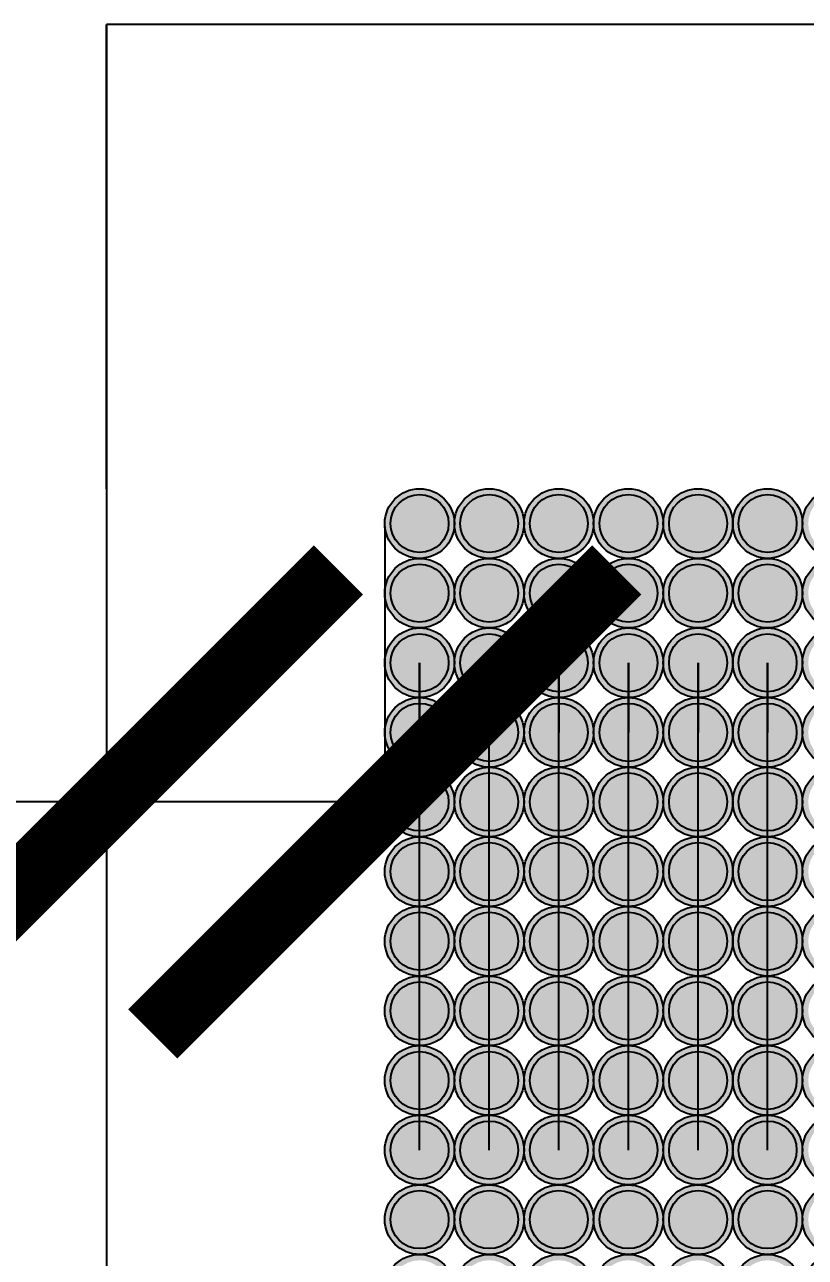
# Model space of a CAD drawing. Header units: inches. Extents: x -713 to 287, y -537 to 251.
# Drawn here: x -377.65 to -360.82, y -317.9 to -291.33 of the extents above; entities that cross this region are included whole.
import ezdxf

# ---------------------------------------------------------------- set-up
doc = ezdxf.new("R2010")
doc.units = ezdxf.units.IN
doc.header["$MEASUREMENT"] = 0
doc.styles.get("Standard").update_dxf_attribs({"font": 'arial.ttf'})
doc.dimstyles.get("Standard").update_dxf_attribs({"dimtxt": 25, "dimasz": 10, "dimexe": 0.18, "dimexo": 0.0625, "dimgap": 0.09, "dimtad": 0, "dimdec": 0, "dimzin": 0, "dimdsep": 46, "dimtxsty": 'Standard', "dimblk": 'ARCHTICK', "dimcen": 10, "dimadec": 0, "dimazin": 0, "dimtfac": 1, "dimtdec": 0, "dimtofl": 0, "dimtmove": 0, "dimatfit": 3, "dimldrblk": 'ARCHTICK', "dimfxl": 1, "dimtolj": 1, "dimtzin": 0, "dimarcsym": 0})

# ---------------------------------------------------------------- blocks, each defined once
blk = doc.blocks.new('_ArchTick')
at = {"color": 0, "linetype": 'ByBlock', "const_width": 0.15}
blk.add_lwpolyline([(-0.5, -0.5), (0.5, 0.5)], dxfattribs=at)
blk = doc.blocks.new('*D24')
at = {"color": 0, "linetype": 'Continuous', "lineweight": -2}
for p, q in [((-375.885, -291.395), (-375.885, -308.263)), ((-369.885, -302.145), (-369.885, -308.263)), ((-375.885, -308.083), (-385.885, -308.083)), ((-369.885, -308.083), (-375.885, -308.083))]:
    blk.add_line(p, q, dxfattribs=at)
at = {"layer": 'Defpoints', "color": 0, "linetype": 'Continuous'}
for p in [(-375.885, -291.333), (-369.885, -302.083), (-375.885, -308.083)]:
    blk.add_point(p, dxfattribs=at)
at = {"color": 0, "linetype": 'Continuous', "lineweight": -2, "xscale": 10, "yscale": 10, "zscale": 10, "rotation": 180}
blk.add_blockref('_ArchTick', (-375.885, -308.083), dxfattribs=at)
at = {"color": 0, "linetype": 'Continuous', "lineweight": -2, "xscale": 10, "yscale": 10, "zscale": 10}
blk.add_blockref('_ArchTick', (-369.885, -308.083), dxfattribs=at)
at = {"color": 0, "linetype": 'Continuous', "insert": (-394.229, -308.083), "char_height": 25, "attachment_point": 5}
blk.add_mtext('\\A1;6', dxfattribs=at)
blk = doc.blocks.new('*D31')
at = {"color": 0, "linetype": 'Continuous', "lineweight": -2}
for p, q in [((-375.885, -291.395), (-375.885, -328.148)), ((-535.885, -311.945), (-535.885, -328.148)), ((-535.885, -327.968), (-482.373, -327.968)), ((-375.885, -327.968), (-429.397, -327.968))]:
    blk.add_line(p, q, dxfattribs=at)
at = {"layer": 'Defpoints', "color": 0, "linetype": 'Continuous'}
for p in [(-375.885, -291.333), (-535.885, -311.883), (-535.885, -327.968)]:
    blk.add_point(p, dxfattribs=at)
at = {"color": 0, "linetype": 'Continuous', "lineweight": -2, "xscale": 10, "yscale": 10, "zscale": 10, "rotation": 180}
blk.add_blockref('_ArchTick', (-535.885, -327.968), dxfattribs=at)
at = {"color": 0, "linetype": 'Continuous', "lineweight": -2, "xscale": 10, "yscale": 10, "zscale": 10}
blk.add_blockref('_ArchTick', (-375.885, -327.968), dxfattribs=at)
at = {"color": 0, "linetype": 'Continuous', "insert": (-455.885, -327.968), "char_height": 25, "attachment_point": 5}
blk.add_mtext('\\A1;160', dxfattribs=at)

msp = doc.modelspace()

# ---------------------------------------------------------------- hatches: boundary and pattern name
at = {"linetype": 'Continuous'}
h = msp.add_hatch(color=256, dxfattribs=at)
h.set_gradient(color1=(6, 123, 249), one_color=1, tint=1)
h.paths.add_polyline_path([(-369.885, -302.083, 1), (-368.385, -302.083, 1)])
h.paths.add_polyline_path([(-368.51, -302.083, -1), (-369.76, -302.083, -1)], flags=16)
h = msp.add_hatch(color=256, dxfattribs=at)
h.set_gradient(color1=(247, 100, 8), one_color=1, tint=1)
h.paths.add_polyline_path([(-368.51, -302.083, 1), (-369.76, -302.083, 1)])
h = msp.add_hatch(color=256, dxfattribs=at)
h.set_gradient(color1=(6, 123, 249), one_color=1, tint=1)
h.paths.add_polyline_path([(-368.385, -302.083, 1), (-366.885, -302.083, 1)])
h.paths.add_polyline_path([(-367.01, -302.083, -1), (-368.26, -302.083, -1)], flags=16)
h = msp.add_hatch(color=256, dxfattribs=at)
h.set_gradient(color1=(247, 100, 8), one_color=1, tint=1)
h.paths.add_polyline_path([(-367.01, -302.083, 1), (-368.26, -302.083, 1)])
h = msp.add_hatch(color=256, dxfattribs=at)
h.set_gradient(color1=(6, 123, 249), one_color=1, tint=1)
h.paths.add_polyline_path([(-366.885, -302.083, 1), (-365.385, -302.083, 1)])
h.paths.add_polyline_path([(-365.51, -302.083, -1), (-366.76, -302.083, -1)], flags=16)
h = msp.add_hatch(color=256, dxfattribs=at)
h.set_gradient(color1=(247, 100, 8), one_color=1, tint=1)
h.paths.add_polyline_path([(-365.51, -302.083, 1), (-366.76, -302.083, 1)])
h = msp.add_hatch(color=256, dxfattribs=at)
h.set_gradient(color1=(6, 123, 249), one_color=1, tint=1)
h.paths.add_polyline_path([(-365.385, -302.083, 1), (-363.885, -302.083, 1)])
h.paths.add_polyline_path([(-364.01, -302.083, -1), (-365.26, -302.083, -1)], flags=16)
h = msp.add_hatch(color=256, dxfattribs=at)
h.set_gradient(color1=(247, 100, 8), one_color=1, tint=1)
h.paths.add_polyline_path([(-364.01, -302.083, 1), (-365.26, -302.083, 1)])
h = msp.add_hatch(color=256, dxfattribs=at)
h.set_gradient(color1=(6, 123, 249), one_color=1, tint=1)
h.paths.add_polyline_path([(-363.885, -302.083, 1), (-362.385, -302.083, 1)])
h.paths.add_polyline_path([(-362.51, -302.083, -1), (-363.76, -302.083, -1)], flags=16)
h = msp.add_hatch(color=256, dxfattribs=at)
h.set_gradient(color1=(247, 100, 8), one_color=1, tint=1)
h.paths.add_polyline_path([(-362.51, -302.083, 1), (-363.76, -302.083, 1)])
h = msp.add_hatch(color=256, dxfattribs=at)
h.set_gradient(color1=(6, 123, 249), one_color=1, tint=1)
h.paths.add_polyline_path([(-362.385, -302.083, 1), (-360.885, -302.083, 1)])
h.paths.add_polyline_path([(-361.01, -302.083, -1), (-362.26, -302.083, -1)], flags=16)
h = msp.add_hatch(color=256, dxfattribs=at)
h.set_gradient(color1=(247, 100, 8), one_color=1, tint=1)
h.paths.add_polyline_path([(-361.01, -302.083, 1), (-362.26, -302.083, 1)])
h = msp.add_hatch(color=256, dxfattribs=at)
h.set_gradient(color1=(6, 123, 249), one_color=1, tint=1)
h.paths.add_polyline_path([(-360.885, -302.083, 1), (-359.385, -302.083, 1)])
h.paths.add_polyline_path([(-359.51, -302.083, -1), (-360.76, -302.083, -1)], flags=16)
h = msp.add_hatch(color=256, dxfattribs=at)
h.set_gradient(color1=(6, 123, 249), one_color=1, tint=1)
h.paths.add_polyline_path([(-369.885, -303.583, 1), (-368.385, -303.583, 1)])
h.paths.add_polyline_path([(-368.51, -303.583, -1), (-369.76, -303.583, -1)], flags=16)
h = msp.add_hatch(color=256, dxfattribs=at)
h.set_gradient(color1=(247, 100, 8), one_color=1, tint=1)
h.paths.add_polyline_path([(-368.51, -303.583, 1), (-369.76, -303.583, 1)])
h = msp.add_hatch(color=256, dxfattribs=at)
h.set_gradient(color1=(6, 123, 249), one_color=1, tint=1)
h.paths.add_polyline_path([(-368.385, -303.583, 1), (-366.885, -303.583, 1)])
h.paths.add_polyline_path([(-367.01, -303.583, -1), (-368.26, -303.583, -1)], flags=16)
h = msp.add_hatch(color=256, dxfattribs=at)
h.set_gradient(color1=(247, 100, 8), one_color=1, tint=1)
h.paths.add_polyline_path([(-367.01, -303.583, 1), (-368.26, -303.583, 1)])
h = msp.add_hatch(color=256, dxfattribs=at)
h.set_gradient(color1=(6, 123, 249), one_color=1, tint=1)
h.paths.add_polyline_path([(-366.885, -303.583, 1), (-365.385, -303.583, 1)])
h.paths.add_polyline_path([(-365.51, -303.583, -1), (-366.76, -303.583, -1)], flags=16)
h = msp.add_hatch(color=256, dxfattribs=at)
h.set_gradient(color1=(247, 100, 8), one_color=1, tint=1)
h.paths.add_polyline_path([(-365.51, -303.583, 1), (-366.76, -303.583, 1)])
h = msp.add_hatch(color=256, dxfattribs=at)
h.set_gradient(color1=(6, 123, 249), one_color=1, tint=1)
h.paths.add_polyline_path([(-365.385, -303.583, 1), (-363.885, -303.583, 1)])
h.paths.add_polyline_path([(-364.01, -303.583, -1), (-365.26, -303.583, -1)], flags=16)
h = msp.add_hatch(color=256, dxfattribs=at)
h.set_gradient(color1=(247, 100, 8), one_color=1, tint=1)
h.paths.add_polyline_path([(-364.01, -303.583, 1), (-365.26, -303.583, 1)])
h = msp.add_hatch(color=256, dxfattribs=at)
h.set_gradient(color1=(6, 123, 249), one_color=1, tint=1)
h.paths.add_polyline_path([(-363.885, -303.583, 1), (-362.385, -303.583, 1)])
h.paths.add_polyline_path([(-362.51, -303.583, -1), (-363.76, -303.583, -1)], flags=16)
h = msp.add_hatch(color=256, dxfattribs=at)
h.set_gradient(color1=(247, 100, 8), one_color=1, tint=1)
h.paths.add_polyline_path([(-362.51, -303.583, 1), (-363.76, -303.583, 1)])
h = msp.add_hatch(color=256, dxfattribs=at)
h.set_gradient(color1=(6, 123, 249), one_color=1, tint=1)
h.paths.add_polyline_path([(-362.385, -303.583, 1), (-360.885, -303.583, 1)])
h.paths.add_polyline_path([(-361.01, -303.583, -1), (-362.26, -303.583, -1)], flags=16)
h = msp.add_hatch(color=256, dxfattribs=at)
h.set_gradient(color1=(247, 100, 8), one_color=1, tint=1)
h.paths.add_polyline_path([(-361.01, -303.583, 1), (-362.26, -303.583, 1)])
h = msp.add_hatch(color=256, dxfattribs=at)
h.set_gradient(color1=(6, 123, 249), one_color=1, tint=1)
h.paths.add_polyline_path([(-360.885, -303.583, 1), (-359.385, -303.583, 1)])
h.paths.add_polyline_path([(-359.51, -303.583, -1), (-360.76, -303.583, -1)], flags=16)
h = msp.add_hatch(color=256, dxfattribs=at)
h.set_gradient(color1=(6, 123, 249), one_color=1, tint=1)
h.paths.add_polyline_path([(-369.885, -305.083, 1), (-368.385, -305.083, 1)])
h.paths.add_polyline_path([(-368.51, -305.083, -1), (-369.76, -305.083, -1)], flags=16)
h = msp.add_hatch(color=256, dxfattribs=at)
h.set_gradient(color1=(6, 123, 249), one_color=1, tint=1)
h.paths.add_polyline_path([(-368.385, -305.083, 1), (-366.885, -305.083, 1)])
h.paths.add_polyline_path([(-367.01, -305.083, -1), (-368.26, -305.083, -1)], flags=16)
h = msp.add_hatch(color=256, dxfattribs=at)
h.set_gradient(color1=(6, 123, 249), one_color=1, tint=1)
h.paths.add_polyline_path([(-366.885, -305.083, 1), (-365.385, -305.083, 1)])
h.paths.add_polyline_path([(-365.51, -305.083, -1), (-366.76, -305.083, -1)], flags=16)
h = msp.add_hatch(color=256, dxfattribs=at)
h.set_gradient(color1=(6, 123, 249), one_color=1, tint=1)
h.paths.add_polyline_path([(-365.385, -305.083, 1), (-363.885, -305.083, 1)])
h.paths.add_polyline_path([(-364.01, -305.083, -1), (-365.26, -305.083, -1)], flags=16)
h = msp.add_hatch(color=256, dxfattribs=at)
h.set_gradient(color1=(6, 123, 249), one_color=1, tint=1)
h.paths.add_polyline_path([(-363.885, -305.083, 1), (-362.385, -305.083, 1)])
h.paths.add_polyline_path([(-362.51, -305.083, -1), (-363.76, -305.083, -1)], flags=16)
h = msp.add_hatch(color=256, dxfattribs=at)
h.set_gradient(color1=(6, 123, 249), one_color=1, tint=1)
h.paths.add_polyline_path([(-362.385, -305.083, 1), (-360.885, -305.083, 1)])
h.paths.add_polyline_path([(-361.01, -305.083, -1), (-362.26, -305.083, -1)], flags=16)
h = msp.add_hatch(color=256, dxfattribs=at)
h.set_gradient(color1=(6, 123, 249), one_color=1, tint=1)
h.paths.add_polyline_path([(-360.885, -305.083, 1), (-359.385, -305.083, 1)])
h.paths.add_polyline_path([(-359.51, -305.083, -1), (-360.76, -305.083, -1)], flags=16)
h = msp.add_hatch(color=256, dxfattribs=at)
h.set_gradient(color1=(247, 100, 8), one_color=1, tint=1)
h.paths.add_polyline_path([(-368.51, -305.083, 1), (-369.76, -305.083, 1)])
h = msp.add_hatch(color=256, dxfattribs=at)
h.set_gradient(color1=(247, 100, 8), one_color=1, tint=1)
h.paths.add_polyline_path([(-367.01, -305.083, 1), (-368.26, -305.083, 1)])
h = msp.add_hatch(color=256, dxfattribs=at)
h.set_gradient(color1=(247, 100, 8), one_color=1, tint=1)
h.paths.add_polyline_path([(-365.51, -305.083, 1), (-366.76, -305.083, 1)])
h = msp.add_hatch(color=256, dxfattribs=at)
h.set_gradient(color1=(247, 100, 8), one_color=1, tint=1)
h.paths.add_polyline_path([(-364.01, -305.083, 1), (-365.26, -305.083, 1)])
h = msp.add_hatch(color=256, dxfattribs=at)
h.set_gradient(color1=(247, 100, 8), one_color=1, tint=1)
h.paths.add_polyline_path([(-362.51, -305.083, 1), (-363.76, -305.083, 1)])
h = msp.add_hatch(color=256, dxfattribs=at)
h.set_gradient(color1=(247, 100, 8), one_color=1, tint=1)
h.paths.add_polyline_path([(-361.01, -305.083, 1), (-362.26, -305.083, 1)])
h = msp.add_hatch(color=256, dxfattribs=at)
h.set_gradient(color1=(6, 123, 249), one_color=1, tint=1)
h.paths.add_polyline_path([(-369.885, -306.583, 1), (-368.385, -306.583, 1)])
h.paths.add_polyline_path([(-368.51, -306.583, -1), (-369.76, -306.583, -1)], flags=16)
h = msp.add_hatch(color=256, dxfattribs=at)
h.set_gradient(color1=(247, 100, 8), one_color=1, tint=1)
h.paths.add_polyline_path([(-368.51, -306.583, 1), (-369.76, -306.583, 1)])
h = msp.add_hatch(color=256, dxfattribs=at)
h.set_gradient(color1=(6, 123, 249), one_color=1, tint=1)
h.paths.add_polyline_path([(-368.385, -306.583, 1), (-366.885, -306.583, 1)])
h.paths.add_polyline_path([(-367.01, -306.583, -1), (-368.26, -306.583, -1)], flags=16)
h = msp.add_hatch(color=256, dxfattribs=at)
h.set_gradient(color1=(247, 100, 8), one_color=1, tint=1)
h.paths.add_polyline_path([(-367.01, -306.583, 1), (-368.26, -306.583, 1)])
h = msp.add_hatch(color=256, dxfattribs=at)
h.set_gradient(color1=(6, 123, 249), one_color=1, tint=1)
h.paths.add_polyline_path([(-366.885, -306.583, 1), (-365.385, -306.583, 1)])
h.paths.add_polyline_path([(-365.51, -306.583, -1), (-366.76, -306.583, -1)], flags=16)
h = msp.add_hatch(color=256, dxfattribs=at)
h.set_gradient(color1=(247, 100, 8), one_color=1, tint=1)
h.paths.add_polyline_path([(-365.51, -306.583, 1), (-366.76, -306.583, 1)])
h = msp.add_hatch(color=256, dxfattribs=at)
h.set_gradient(color1=(6, 123, 249), one_color=1, tint=1)
h.paths.add_polyline_path([(-365.385, -306.583, 1), (-363.885, -306.583, 1)])
h.paths.add_polyline_path([(-364.01, -306.583, -1), (-365.26, -306.583, -1)], flags=16)
h = msp.add_hatch(color=256, dxfattribs=at)
h.set_gradient(color1=(247, 100, 8), one_color=1, tint=1)
h.paths.add_polyline_path([(-364.01, -306.583, 1), (-365.26, -306.583, 1)])
h = msp.add_hatch(color=256, dxfattribs=at)
h.set_gradient(color1=(6, 123, 249), one_color=1, tint=1)
h.paths.add_polyline_path([(-363.885, -306.583, 1), (-362.385, -306.583, 1)])
h.paths.add_polyline_path([(-362.51, -306.583, -1), (-363.76, -306.583, -1)], flags=16)
h = msp.add_hatch(color=256, dxfattribs=at)
h.set_gradient(color1=(247, 100, 8), one_color=1, tint=1)
h.paths.add_polyline_path([(-362.51, -306.583, 1), (-363.76, -306.583, 1)])
h = msp.add_hatch(color=256, dxfattribs=at)
h.set_gradient(color1=(6, 123, 249), one_color=1, tint=1)
h.paths.add_polyline_path([(-362.385, -306.583, 1), (-360.885, -306.583, 1)])
h.paths.add_polyline_path([(-361.01, -306.583, -1), (-362.26, -306.583, -1)], flags=16)
h = msp.add_hatch(color=256, dxfattribs=at)
h.set_gradient(color1=(247, 100, 8), one_color=1, tint=1)
h.paths.add_polyline_path([(-361.01, -306.583, 1), (-362.26, -306.583, 1)])
h = msp.add_hatch(color=256, dxfattribs=at)
h.set_gradient(color1=(6, 123, 249), one_color=1, tint=1)
h.paths.add_polyline_path([(-360.885, -306.583, 1), (-359.385, -306.583, 1)])
h.paths.add_polyline_path([(-359.51, -306.583, -1), (-360.76, -306.583, -1)], flags=16)
h = msp.add_hatch(color=256, dxfattribs=at)
h.set_gradient(color1=(6, 123, 249), one_color=1, tint=1)
h.paths.add_polyline_path([(-369.885, -308.083, 1), (-368.385, -308.083, 1)])
h.paths.add_polyline_path([(-368.51, -308.083, -1), (-369.76, -308.083, -1)], flags=16)
h = msp.add_hatch(color=256, dxfattribs=at)
h.set_gradient(color1=(247, 100, 8), one_color=1, tint=1)
h.paths.add_polyline_path([(-368.51, -308.083, 1), (-369.76, -308.083, 1)])
h = msp.add_hatch(color=256, dxfattribs=at)
h.set_gradient(color1=(6, 123, 249), one_color=1, tint=1)
h.paths.add_polyline_path([(-368.385, -308.083, 1), (-366.885, -308.083, 1)])
h.paths.add_polyline_path([(-367.01, -308.083, -1), (-368.26, -308.083, -1)], flags=16)
h = msp.add_hatch(color=256, dxfattribs=at)
h.set_gradient(color1=(247, 100, 8), one_color=1, tint=1)
h.paths.add_polyline_path([(-367.01, -308.083, 1), (-368.26, -308.083, 1)])
h = msp.add_hatch(color=256, dxfattribs=at)
h.set_gradient(color1=(6, 123, 249), one_color=1, tint=1)
h.paths.add_polyline_path([(-366.885, -308.083, 1), (-365.385, -308.083, 1)])
h.paths.add_polyline_path([(-365.51, -308.083, -1), (-366.76, -308.083, -1)], flags=16)
h = msp.add_hatch(color=256, dxfattribs=at)
h.set_gradient(color1=(247, 100, 8), one_color=1, tint=1)
h.paths.add_polyline_path([(-365.51, -308.083, 1), (-366.76, -308.083, 1)])
h = msp.add_hatch(color=256, dxfattribs=at)
h.set_gradient(color1=(6, 123, 249), one_color=1, tint=1)
h.paths.add_polyline_path([(-365.385, -308.083, 1), (-363.885, -308.083, 1)])
h.paths.add_polyline_path([(-364.01, -308.083, -1), (-365.26, -308.083, -1)], flags=16)
h = msp.add_hatch(color=256, dxfattribs=at)
h.set_gradient(color1=(247, 100, 8), one_color=1, tint=1)
h.paths.add_polyline_path([(-364.01, -308.083, 1), (-365.26, -308.083, 1)])
h = msp.add_hatch(color=256, dxfattribs=at)
h.set_gradient(color1=(6, 123, 249), one_color=1, tint=1)
h.paths.add_polyline_path([(-363.885, -308.083, 1), (-362.385, -308.083, 1)])
h.paths.add_polyline_path([(-362.51, -308.083, -1), (-363.76, -308.083, -1)], flags=16)
h = msp.add_hatch(color=256, dxfattribs=at)
h.set_gradient(color1=(247, 100, 8), one_color=1, tint=1)
h.paths.add_polyline_path([(-362.51, -308.083, 1), (-363.76, -308.083, 1)])
h = msp.add_hatch(color=256, dxfattribs=at)
h.set_gradient(color1=(6, 123, 249), one_color=1, tint=1)
h.paths.add_polyline_path([(-362.385, -308.083, 1), (-360.885, -308.083, 1)])
h.paths.add_polyline_path([(-361.01, -308.083, -1), (-362.26, -308.083, -1)], flags=16)
h = msp.add_hatch(color=256, dxfattribs=at)
h.set_gradient(color1=(247, 100, 8), one_color=1, tint=1)
h.paths.add_polyline_path([(-361.01, -308.083, 1), (-362.26, -308.083, 1)])
h = msp.add_hatch(color=256, dxfattribs=at)
h.set_gradient(color1=(6, 123, 249), one_color=1, tint=1)
h.paths.add_polyline_path([(-360.885, -308.083, 1), (-359.385, -308.083, 1)])
h.paths.add_polyline_path([(-359.51, -308.083, -1), (-360.76, -308.083, -1)], flags=16)
h = msp.add_hatch(color=256, dxfattribs=at)
h.set_gradient(color1=(6, 123, 249), one_color=1, tint=1)
h.paths.add_polyline_path([(-369.885, -309.583, 1), (-368.385, -309.583, 1)])
h.paths.add_polyline_path([(-368.51, -309.583, -1), (-369.76, -309.583, -1)], flags=16)
h = msp.add_hatch(color=256, dxfattribs=at)
h.set_gradient(color1=(6, 123, 249), one_color=1, tint=1)
h.paths.add_polyline_path([(-368.385, -309.583, 1), (-366.885, -309.583, 1)])
h.paths.add_polyline_path([(-367.01, -309.583, -1), (-368.26, -309.583, -1)], flags=16)
h = msp.add_hatch(color=256, dxfattribs=at)
h.set_gradient(color1=(6, 123, 249), one_color=1, tint=1)
h.paths.add_polyline_path([(-366.885, -309.583, 1), (-365.385, -309.583, 1)])
h.paths.add_polyline_path([(-365.51, -309.583, -1), (-366.76, -309.583, -1)], flags=16)
h = msp.add_hatch(color=256, dxfattribs=at)
h.set_gradient(color1=(6, 123, 249), one_color=1, tint=1)
h.paths.add_polyline_path([(-365.385, -309.583, 1), (-363.885, -309.583, 1)])
h.paths.add_polyline_path([(-364.01, -309.583, -1), (-365.26, -309.583, -1)], flags=16)
h = msp.add_hatch(color=256, dxfattribs=at)
h.set_gradient(color1=(6, 123, 249), one_color=1, tint=1)
h.paths.add_polyline_path([(-363.885, -309.583, 1), (-362.385, -309.583, 1)])
h.paths.add_polyline_path([(-362.51, -309.583, -1), (-363.76, -309.583, -1)], flags=16)
h = msp.add_hatch(color=256, dxfattribs=at)
h.set_gradient(color1=(6, 123, 249), one_color=1, tint=1)
h.paths.add_polyline_path([(-362.385, -309.583, 1), (-360.885, -309.583, 1)])
h.paths.add_polyline_path([(-361.01, -309.583, -1), (-362.26, -309.583, -1)], flags=16)
h = msp.add_hatch(color=256, dxfattribs=at)
h.set_gradient(color1=(6, 123, 249), one_color=1, tint=1)
h.paths.add_polyline_path([(-360.885, -309.583, 1), (-359.385, -309.583, 1)])
h.paths.add_polyline_path([(-359.51, -309.583, -1), (-360.76, -309.583, -1)], flags=16)
h = msp.add_hatch(color=256, dxfattribs=at)
h.set_gradient(color1=(247, 100, 8), one_color=1, tint=1)
h.paths.add_polyline_path([(-368.51, -309.583, 1), (-369.76, -309.583, 1)])
h = msp.add_hatch(color=256, dxfattribs=at)
h.set_gradient(color1=(247, 100, 8), one_color=1, tint=1)
h.paths.add_polyline_path([(-367.01, -309.583, 1), (-368.26, -309.583, 1)])
h = msp.add_hatch(color=256, dxfattribs=at)
h.set_gradient(color1=(247, 100, 8), one_color=1, tint=1)
h.paths.add_polyline_path([(-365.51, -309.583, 1), (-366.76, -309.583, 1)])
h = msp.add_hatch(color=256, dxfattribs=at)
h.set_gradient(color1=(247, 100, 8), one_color=1, tint=1)
h.paths.add_polyline_path([(-364.01, -309.583, 1), (-365.26, -309.583, 1)])
h = msp.add_hatch(color=256, dxfattribs=at)
h.set_gradient(color1=(247, 100, 8), one_color=1, tint=1)
h.paths.add_polyline_path([(-362.51, -309.583, 1), (-363.76, -309.583, 1)])
h = msp.add_hatch(color=256, dxfattribs=at)
h.set_gradient(color1=(247, 100, 8), one_color=1, tint=1)
h.paths.add_polyline_path([(-361.01, -309.583, 1), (-362.26, -309.583, 1)])
h = msp.add_hatch(color=256, dxfattribs=at)
h.set_gradient(color1=(6, 123, 249), one_color=1, tint=1)
h.paths.add_polyline_path([(-369.885, -311.083, 1), (-368.385, -311.083, 1)])
h.paths.add_polyline_path([(-368.51, -311.083, -1), (-369.76, -311.083, -1)], flags=16)
h = msp.add_hatch(color=256, dxfattribs=at)
h.set_gradient(color1=(247, 100, 8), one_color=1, tint=1)
h.paths.add_polyline_path([(-368.51, -311.083, 1), (-369.76, -311.083, 1)])
h = msp.add_hatch(color=256, dxfattribs=at)
h.set_gradient(color1=(6, 123, 249), one_color=1, tint=1)
h.paths.add_polyline_path([(-368.385, -311.083, 1), (-366.885, -311.083, 1)])
h.paths.add_polyline_path([(-367.01, -311.083, -1), (-368.26, -311.083, -1)], flags=16)
h = msp.add_hatch(color=256, dxfattribs=at)
h.set_gradient(color1=(247, 100, 8), one_color=1, tint=1)
h.paths.add_polyline_path([(-367.01, -311.083, 1), (-368.26, -311.083, 1)])
h = msp.add_hatch(color=256, dxfattribs=at)
h.set_gradient(color1=(6, 123, 249), one_color=1, tint=1)
h.paths.add_polyline_path([(-366.885, -311.083, 1), (-365.385, -311.083, 1)])
h.paths.add_polyline_path([(-365.51, -311.083, -1), (-366.76, -311.083, -1)], flags=16)
h = msp.add_hatch(color=256, dxfattribs=at)
h.set_gradient(color1=(247, 100, 8), one_color=1, tint=1)
h.paths.add_polyline_path([(-365.51, -311.083, 1), (-366.76, -311.083, 1)])
h = msp.add_hatch(color=256, dxfattribs=at)
h.set_gradient(color1=(6, 123, 249), one_color=1, tint=1)
h.paths.add_polyline_path([(-365.385, -311.083, 1), (-363.885, -311.083, 1)])
h.paths.add_polyline_path([(-364.01, -311.083, -1), (-365.26, -311.083, -1)], flags=16)
h = msp.add_hatch(color=256, dxfattribs=at)
h.set_gradient(color1=(247, 100, 8), one_color=1, tint=1)
h.paths.add_polyline_path([(-364.01, -311.083, 1), (-365.26, -311.083, 1)])
h = msp.add_hatch(color=256, dxfattribs=at)
h.set_gradient(color1=(6, 123, 249), one_color=1, tint=1)
h.paths.add_polyline_path([(-363.885, -311.083, 1), (-362.385, -311.083, 1)])
h.paths.add_polyline_path([(-362.51, -311.083, -1), (-363.76, -311.083, -1)], flags=16)
h = msp.add_hatch(color=256, dxfattribs=at)
h.set_gradient(color1=(247, 100, 8), one_color=1, tint=1)
h.paths.add_polyline_path([(-362.51, -311.083, 1), (-363.76, -311.083, 1)])
h = msp.add_hatch(color=256, dxfattribs=at)
h.set_gradient(color1=(6, 123, 249), one_color=1, tint=1)
h.paths.add_polyline_path([(-362.385, -311.083, 1), (-360.885, -311.083, 1)])
h.paths.add_polyline_path([(-361.01, -311.083, -1), (-362.26, -311.083, -1)], flags=16)
h = msp.add_hatch(color=256, dxfattribs=at)
h.set_gradient(color1=(247, 100, 8), one_color=1, tint=1)
h.paths.add_polyline_path([(-361.01, -311.083, 1), (-362.26, -311.083, 1)])
h = msp.add_hatch(color=256, dxfattribs=at)
h.set_gradient(color1=(6, 123, 249), one_color=1, tint=1)
h.paths.add_polyline_path([(-360.885, -311.083, 1), (-359.385, -311.083, 1)])
h.paths.add_polyline_path([(-359.51, -311.083, -1), (-360.76, -311.083, -1)], flags=16)
h = msp.add_hatch(color=256, dxfattribs=at)
h.set_gradient(color1=(6, 123, 249), one_color=1, tint=1)
h.paths.add_polyline_path([(-369.885, -312.583, 1), (-368.385, -312.583, 1)])
h.paths.add_polyline_path([(-368.51, -312.583, -1), (-369.76, -312.583, -1)], flags=16)
h = msp.add_hatch(color=256, dxfattribs=at)
h.set_gradient(color1=(6, 123, 249), one_color=1, tint=1)
h.paths.add_polyline_path([(-368.385, -312.583, 1), (-366.885, -312.583, 1)])
h.paths.add_polyline_path([(-367.01, -312.583, -1), (-368.26, -312.583, -1)], flags=16)
h = msp.add_hatch(color=256, dxfattribs=at)
h.set_gradient(color1=(6, 123, 249), one_color=1, tint=1)
h.paths.add_polyline_path([(-366.885, -312.583, 1), (-365.385, -312.583, 1)])
h.paths.add_polyline_path([(-365.51, -312.583, -1), (-366.76, -312.583, -1)], flags=16)
h = msp.add_hatch(color=256, dxfattribs=at)
h.set_gradient(color1=(6, 123, 249), one_color=1, tint=1)
h.paths.add_polyline_path([(-365.385, -312.583, 1), (-363.885, -312.583, 1)])
h.paths.add_polyline_path([(-364.01, -312.583, -1), (-365.26, -312.583, -1)], flags=16)
h = msp.add_hatch(color=256, dxfattribs=at)
h.set_gradient(color1=(6, 123, 249), one_color=1, tint=1)
h.paths.add_polyline_path([(-363.885, -312.583, 1), (-362.385, -312.583, 1)])
h.paths.add_polyline_path([(-362.51, -312.583, -1), (-363.76, -312.583, -1)], flags=16)
h = msp.add_hatch(color=256, dxfattribs=at)
h.set_gradient(color1=(6, 123, 249), one_color=1, tint=1)
h.paths.add_polyline_path([(-362.385, -312.583, 1), (-360.885, -312.583, 1)])
h.paths.add_polyline_path([(-361.01, -312.583, -1), (-362.26, -312.583, -1)], flags=16)
h = msp.add_hatch(color=256, dxfattribs=at)
h.set_gradient(color1=(6, 123, 249), one_color=1, tint=1)
h.paths.add_polyline_path([(-360.885, -312.583, 1), (-359.385, -312.583, 1)])
h.paths.add_polyline_path([(-359.51, -312.583, -1), (-360.76, -312.583, -1)], flags=16)
h = msp.add_hatch(color=256, dxfattribs=at)
h.set_gradient(color1=(247, 100, 8), one_color=1, tint=1)
h.paths.add_polyline_path([(-368.51, -312.583, 1), (-369.76, -312.583, 1)])
h = msp.add_hatch(color=256, dxfattribs=at)
h.set_gradient(color1=(247, 100, 8), one_color=1, tint=1)
h.paths.add_polyline_path([(-367.01, -312.583, 1), (-368.26, -312.583, 1)])
h = msp.add_hatch(color=256, dxfattribs=at)
h.set_gradient(color1=(247, 100, 8), one_color=1, tint=1)
h.paths.add_polyline_path([(-365.51, -312.583, 1), (-366.76, -312.583, 1)])
h = msp.add_hatch(color=256, dxfattribs=at)
h.set_gradient(color1=(247, 100, 8), one_color=1, tint=1)
h.paths.add_polyline_path([(-364.01, -312.583, 1), (-365.26, -312.583, 1)])
h = msp.add_hatch(color=256, dxfattribs=at)
h.set_gradient(color1=(247, 100, 8), one_color=1, tint=1)
h.paths.add_polyline_path([(-362.51, -312.583, 1), (-363.76, -312.583, 1)])
h = msp.add_hatch(color=256, dxfattribs=at)
h.set_gradient(color1=(247, 100, 8), one_color=1, tint=1)
h.paths.add_polyline_path([(-361.01, -312.583, 1), (-362.26, -312.583, 1)])
h = msp.add_hatch(color=256, dxfattribs=at)
h.set_gradient(color1=(6, 123, 249), one_color=1, tint=1)
h.paths.add_polyline_path([(-369.885, -314.083, 1), (-368.385, -314.083, 1)])
h.paths.add_polyline_path([(-368.51, -314.083, -1), (-369.76, -314.083, -1)], flags=16)
h = msp.add_hatch(color=256, dxfattribs=at)
h.set_gradient(color1=(6, 123, 249), one_color=1, tint=1)
h.paths.add_polyline_path([(-368.385, -314.083, 1), (-366.885, -314.083, 1)])
h.paths.add_polyline_path([(-367.01, -314.083, -1), (-368.26, -314.083, -1)], flags=16)
h = msp.add_hatch(color=256, dxfattribs=at)
h.set_gradient(color1=(6, 123, 249), one_color=1, tint=1)
h.paths.add_polyline_path([(-366.885, -314.083, 1), (-365.385, -314.083, 1)])
h.paths.add_polyline_path([(-365.51, -314.083, -1), (-366.76, -314.083, -1)], flags=16)
h = msp.add_hatch(color=256, dxfattribs=at)
h.set_gradient(color1=(6, 123, 249), one_color=1, tint=1)
h.paths.add_polyline_path([(-365.385, -314.083, 1), (-363.885, -314.083, 1)])
h.paths.add_polyline_path([(-364.01, -314.083, -1), (-365.26, -314.083, -1)], flags=16)
h = msp.add_hatch(color=256, dxfattribs=at)
h.set_gradient(color1=(6, 123, 249), one_color=1, tint=1)
h.paths.add_polyline_path([(-363.885, -314.083, 1), (-362.385, -314.083, 1)])
h.paths.add_polyline_path([(-362.51, -314.083, -1), (-363.76, -314.083, -1)], flags=16)
h = msp.add_hatch(color=256, dxfattribs=at)
h.set_gradient(color1=(6, 123, 249), one_color=1, tint=1)
h.paths.add_polyline_path([(-362.385, -314.083, 1), (-360.885, -314.083, 1)])
h.paths.add_polyline_path([(-361.01, -314.083, -1), (-362.26, -314.083, -1)], flags=16)
h = msp.add_hatch(color=256, dxfattribs=at)
h.set_gradient(color1=(6, 123, 249), one_color=1, tint=1)
h.paths.add_polyline_path([(-360.885, -314.083, 1), (-359.385, -314.083, 1)])
h.paths.add_polyline_path([(-359.51, -314.083, -1), (-360.76, -314.083, -1)], flags=16)
h = msp.add_hatch(color=256, dxfattribs=at)
h.set_gradient(color1=(247, 100, 8), one_color=1, tint=1)
h.paths.add_polyline_path([(-368.51, -314.083, 1), (-369.76, -314.083, 1)])
h = msp.add_hatch(color=256, dxfattribs=at)
h.set_gradient(color1=(247, 100, 8), one_color=1, tint=1)
h.paths.add_polyline_path([(-367.01, -314.083, 1), (-368.26, -314.083, 1)])
h = msp.add_hatch(color=256, dxfattribs=at)
h.set_gradient(color1=(247, 100, 8), one_color=1, tint=1)
h.paths.add_polyline_path([(-365.51, -314.083, 1), (-366.76, -314.083, 1)])
h = msp.add_hatch(color=256, dxfattribs=at)
h.set_gradient(color1=(247, 100, 8), one_color=1, tint=1)
h.paths.add_polyline_path([(-364.01, -314.083, 1), (-365.26, -314.083, 1)])
h = msp.add_hatch(color=256, dxfattribs=at)
h.set_gradient(color1=(247, 100, 8), one_color=1, tint=1)
h.paths.add_polyline_path([(-362.51, -314.083, 1), (-363.76, -314.083, 1)])
h = msp.add_hatch(color=256, dxfattribs=at)
h.set_gradient(color1=(247, 100, 8), one_color=1, tint=1)
h.paths.add_polyline_path([(-361.01, -314.083, 1), (-362.26, -314.083, 1)])
h = msp.add_hatch(color=256, dxfattribs=at)
h.set_gradient(color1=(6, 123, 249), one_color=1, tint=1)
h.paths.add_polyline_path([(-369.885, -315.583, 1), (-368.385, -315.583, 1)])
h.paths.add_polyline_path([(-368.51, -315.583, -1), (-369.76, -315.583, -1)], flags=16)
h = msp.add_hatch(color=256, dxfattribs=at)
h.set_gradient(color1=(247, 100, 8), one_color=1, tint=1)
h.paths.add_polyline_path([(-368.51, -315.583, 1), (-369.76, -315.583, 1)])
h = msp.add_hatch(color=256, dxfattribs=at)
h.set_gradient(color1=(6, 123, 249), one_color=1, tint=1)
h.paths.add_polyline_path([(-368.385, -315.583, 1), (-366.885, -315.583, 1)])
h.paths.add_polyline_path([(-367.01, -315.583, -1), (-368.26, -315.583, -1)], flags=16)
h = msp.add_hatch(color=256, dxfattribs=at)
h.set_gradient(color1=(247, 100, 8), one_color=1, tint=1)
h.paths.add_polyline_path([(-367.01, -315.583, 1), (-368.26, -315.583, 1)])
h = msp.add_hatch(color=256, dxfattribs=at)
h.set_gradient(color1=(6, 123, 249), one_color=1, tint=1)
h.paths.add_polyline_path([(-366.885, -315.583, 1), (-365.385, -315.583, 1)])
h.paths.add_polyline_path([(-365.51, -315.583, -1), (-366.76, -315.583, -1)], flags=16)
h = msp.add_hatch(color=256, dxfattribs=at)
h.set_gradient(color1=(247, 100, 8), one_color=1, tint=1)
h.paths.add_polyline_path([(-365.51, -315.583, 1), (-366.76, -315.583, 1)])
h = msp.add_hatch(color=256, dxfattribs=at)
h.set_gradient(color1=(6, 123, 249), one_color=1, tint=1)
h.paths.add_polyline_path([(-365.385, -315.583, 1), (-363.885, -315.583, 1)])
h.paths.add_polyline_path([(-364.01, -315.583, -1), (-365.26, -315.583, -1)], flags=16)
h = msp.add_hatch(color=256, dxfattribs=at)
h.set_gradient(color1=(247, 100, 8), one_color=1, tint=1)
h.paths.add_polyline_path([(-364.01, -315.583, 1), (-365.26, -315.583, 1)])
h = msp.add_hatch(color=256, dxfattribs=at)
h.set_gradient(color1=(6, 123, 249), one_color=1, tint=1)
h.paths.add_polyline_path([(-363.885, -315.583, 1), (-362.385, -315.583, 1)])
h.paths.add_polyline_path([(-362.51, -315.583, -1), (-363.76, -315.583, -1)], flags=16)
h = msp.add_hatch(color=256, dxfattribs=at)
h.set_gradient(color1=(247, 100, 8), one_color=1, tint=1)
h.paths.add_polyline_path([(-362.51, -315.583, 1), (-363.76, -315.583, 1)])
h = msp.add_hatch(color=256, dxfattribs=at)
h.set_gradient(color1=(6, 123, 249), one_color=1, tint=1)
h.paths.add_polyline_path([(-362.385, -315.583, 1), (-360.885, -315.583, 1)])
h.paths.add_polyline_path([(-361.01, -315.583, -1), (-362.26, -315.583, -1)], flags=16)
h = msp.add_hatch(color=256, dxfattribs=at)
h.set_gradient(color1=(247, 100, 8), one_color=1, tint=1)
h.paths.add_polyline_path([(-361.01, -315.583, 1), (-362.26, -315.583, 1)])
h = msp.add_hatch(color=256, dxfattribs=at)
h.set_gradient(color1=(6, 123, 249), one_color=1, tint=1)
h.paths.add_polyline_path([(-360.885, -315.583, 1), (-359.385, -315.583, 1)])
h.paths.add_polyline_path([(-359.51, -315.583, -1), (-360.76, -315.583, -1)], flags=16)
h = msp.add_hatch(color=256, dxfattribs=at)
h.set_gradient(color1=(6, 123, 249), one_color=1, tint=1)
h.paths.add_polyline_path([(-369.885, -317.083, 1), (-368.385, -317.083, 1)])
h.paths.add_polyline_path([(-368.51, -317.083, -1), (-369.76, -317.083, -1)], flags=16)
h = msp.add_hatch(color=256, dxfattribs=at)
h.set_gradient(color1=(6, 123, 249), one_color=1, tint=1)
h.paths.add_polyline_path([(-368.385, -317.083, 1), (-366.885, -317.083, 1)])
h.paths.add_polyline_path([(-367.01, -317.083, -1), (-368.26, -317.083, -1)], flags=16)
h = msp.add_hatch(color=256, dxfattribs=at)
h.set_gradient(color1=(6, 123, 249), one_color=1, tint=1)
h.paths.add_polyline_path([(-366.885, -317.083, 1), (-365.385, -317.083, 1)])
h.paths.add_polyline_path([(-365.51, -317.083, -1), (-366.76, -317.083, -1)], flags=16)
h = msp.add_hatch(color=256, dxfattribs=at)
h.set_gradient(color1=(6, 123, 249), one_color=1, tint=1)
h.paths.add_polyline_path([(-365.385, -317.083, 1), (-363.885, -317.083, 1)])
h.paths.add_polyline_path([(-364.01, -317.083, -1), (-365.26, -317.083, -1)], flags=16)
h = msp.add_hatch(color=256, dxfattribs=at)
h.set_gradient(color1=(6, 123, 249), one_color=1, tint=1)
h.paths.add_polyline_path([(-363.885, -317.083, 1), (-362.385, -317.083, 1)])
h.paths.add_polyline_path([(-362.51, -317.083, -1), (-363.76, -317.083, -1)], flags=16)
h = msp.add_hatch(color=256, dxfattribs=at)
h.set_gradient(color1=(6, 123, 249), one_color=1, tint=1)
h.paths.add_polyline_path([(-362.385, -317.083, 1), (-360.885, -317.083, 1)])
h.paths.add_polyline_path([(-361.01, -317.083, -1), (-362.26, -317.083, -1)], flags=16)
h = msp.add_hatch(color=256, dxfattribs=at)
h.set_gradient(color1=(6, 123, 249), one_color=1, tint=1)
h.paths.add_polyline_path([(-360.885, -317.083, 1), (-359.385, -317.083, 1)])
h.paths.add_polyline_path([(-359.51, -317.083, -1), (-360.76, -317.083, -1)], flags=16)
h = msp.add_hatch(color=256, dxfattribs=at)
h.set_gradient(color1=(247, 100, 8), one_color=1, tint=1)
h.paths.add_polyline_path([(-368.51, -317.083, 1), (-369.76, -317.083, 1)])
h = msp.add_hatch(color=256, dxfattribs=at)
h.set_gradient(color1=(247, 100, 8), one_color=1, tint=1)
h.paths.add_polyline_path([(-367.01, -317.083, 1), (-368.26, -317.083, 1)])
h = msp.add_hatch(color=256, dxfattribs=at)
h.set_gradient(color1=(247, 100, 8), one_color=1, tint=1)
h.paths.add_polyline_path([(-365.51, -317.083, 1), (-366.76, -317.083, 1)])
h = msp.add_hatch(color=256, dxfattribs=at)
h.set_gradient(color1=(247, 100, 8), one_color=1, tint=1)
h.paths.add_polyline_path([(-364.01, -317.083, 1), (-365.26, -317.083, 1)])
h = msp.add_hatch(color=256, dxfattribs=at)
h.set_gradient(color1=(247, 100, 8), one_color=1, tint=1)
h.paths.add_polyline_path([(-362.51, -317.083, 1), (-363.76, -317.083, 1)])
h = msp.add_hatch(color=256, dxfattribs=at)
h.set_gradient(color1=(247, 100, 8), one_color=1, tint=1)
h.paths.add_polyline_path([(-361.01, -317.083, 1), (-362.26, -317.083, 1)])
h = msp.add_hatch(color=256, dxfattribs=at)
h.set_gradient(color1=(6, 123, 249), one_color=1, tint=1)
h.paths.add_polyline_path([(-369.885, -318.583, 1), (-368.385, -318.583, 1)])
h.paths.add_polyline_path([(-368.51, -318.583, -1), (-369.76, -318.583, -1)], flags=16)
h = msp.add_hatch(color=256, dxfattribs=at)
h.set_gradient(color1=(6, 123, 249), one_color=1, tint=1)
h.paths.add_polyline_path([(-368.385, -318.583, 1), (-366.885, -318.583, 1)])
h.paths.add_polyline_path([(-367.01, -318.583, -1), (-368.26, -318.583, -1)], flags=16)
h = msp.add_hatch(color=256, dxfattribs=at)
h.set_gradient(color1=(6, 123, 249), one_color=1, tint=1)
h.paths.add_polyline_path([(-366.885, -318.583, 1), (-365.385, -318.583, 1)])
h.paths.add_polyline_path([(-365.51, -318.583, -1), (-366.76, -318.583, -1)], flags=16)
h = msp.add_hatch(color=256, dxfattribs=at)
h.set_gradient(color1=(6, 123, 249), one_color=1, tint=1)
h.paths.add_polyline_path([(-365.385, -318.583, 1), (-363.885, -318.583, 1)])
h.paths.add_polyline_path([(-364.01, -318.583, -1), (-365.26, -318.583, -1)], flags=16)
h = msp.add_hatch(color=256, dxfattribs=at)
h.set_gradient(color1=(6, 123, 249), one_color=1, tint=1)
h.paths.add_polyline_path([(-363.885, -318.583, 1), (-362.385, -318.583, 1)])
h.paths.add_polyline_path([(-362.51, -318.583, -1), (-363.76, -318.583, -1)], flags=16)
h = msp.add_hatch(color=256, dxfattribs=at)
h.set_gradient(color1=(6, 123, 249), one_color=1, tint=1)
h.paths.add_polyline_path([(-362.385, -318.583, 1), (-360.885, -318.583, 1)])
h.paths.add_polyline_path([(-361.01, -318.583, -1), (-362.26, -318.583, -1)], flags=16)
h = msp.add_hatch(color=256, dxfattribs=at)
h.set_gradient(color1=(6, 123, 249), one_color=1, tint=1)
h.paths.add_polyline_path([(-360.885, -318.583, 1), (-359.385, -318.583, 1)])
h.paths.add_polyline_path([(-359.51, -318.583, -1), (-360.76, -318.583, -1)], flags=16)

# ---------------------------------------------------------------- linework, layer by layer
for p, q in [((-375.885, -301.333), (-375.885, -291.333)), ((-375.885, -291.333), (-375.885, -491.333)), ((-255.237, -291.333), (-375.885, -291.333)), ((-369.135, -306.583), (-369.135, -305.083)), ((-369.135, -305.083), (-369.135, -306.583)), ((-367.635, -306.583), (-367.635, -305.083)), ((-367.635, -305.083), (-367.635, -306.583)), ((-366.135, -306.583), (-366.135, -305.083)), ((-366.135, -305.083), (-366.135, -306.583)), ((-364.635, -306.583), (-364.635, -305.083)), ((-364.635, -305.083), (-364.635, -306.583)), ((-363.135, -306.583), (-363.135, -305.083)), ((-363.135, -305.083), (-363.135, -306.583)), ((-361.635, -306.583), (-361.635, -305.083)), ((-361.635, -305.083), (-361.635, -306.583)), ((-369.135, -308.083), (-369.135, -306.583)), ((-367.635, -308.083), (-367.635, -306.583)), ((-366.135, -308.083), (-366.135, -306.583)), ((-364.635, -308.083), (-364.635, -306.583)), ((-363.135, -308.083), (-363.135, -306.583)), ((-361.635, -308.083), (-361.635, -306.583)), ((-369.135, -309.583), (-369.135, -308.083)), ((-367.635, -309.583), (-367.635, -308.083)), ((-366.135, -309.583), (-366.135, -308.083)), ((-364.635, -309.583), (-364.635, -308.083)), ((-363.135, -309.583), (-363.135, -308.083)), ((-361.635, -309.583), (-361.635, -308.083)), ((-369.135, -311.083), (-369.135, -309.583)), ((-367.635, -311.083), (-367.635, -309.583)), ((-366.135, -311.083), (-366.135, -309.583)), ((-364.635, -311.083), (-364.635, -309.583)), ((-363.135, -311.083), (-363.135, -309.583)), ((-361.635, -311.083), (-361.635, -309.583)), ((-369.135, -312.583), (-369.135, -311.083)), ((-367.635, -312.583), (-367.635, -311.083)), ((-366.135, -312.583), (-366.135, -311.083)), ((-364.635, -312.583), (-364.635, -311.083)), ((-363.135, -312.583), (-363.135, -311.083)), ((-361.635, -312.583), (-361.635, -311.083)), ((-369.135, -314.083), (-369.135, -312.583)), ((-367.635, -314.083), (-367.635, -312.583)), ((-366.135, -314.083), (-366.135, -312.583)), ((-364.635, -314.083), (-364.635, -312.583)), ((-363.135, -314.083), (-363.135, -312.583)), ((-361.635, -314.083), (-361.635, -312.583)), ((-369.135, -315.583), (-369.135, -314.083)), ((-367.635, -315.583), (-367.635, -314.083)), ((-366.135, -315.583), (-366.135, -314.083)), ((-364.635, -315.583), (-364.635, -314.083)), ((-363.135, -315.583), (-363.135, -314.083)), ((-361.635, -315.583), (-361.635, -314.083))]:
    msp.add_line(p, q, dxfattribs=at)
for centre, radius in [((-369.135, -302.083), 0.75), ((-369.135, -302.083), 0.625), ((-367.635, -302.083), 0.75), ((-367.635, -302.083), 0.625), ((-366.135, -302.083), 0.75), ((-366.135, -302.083), 0.625), ((-364.635, -302.083), 0.75), ((-364.635, -302.083), 0.625), ((-363.135, -302.083), 0.75), ((-363.135, -302.083), 0.625), ((-361.635, -302.083), 0.75), ((-361.635, -302.083), 0.625), ((-360.135, -302.083), 0.75), ((-369.135, -303.583), 0.75), ((-369.135, -303.583), 0.625), ((-367.635, -303.583), 0.75), ((-367.635, -303.583), 0.625), ((-366.135, -303.583), 0.75), ((-366.135, -303.583), 0.625), ((-364.635, -303.583), 0.75), ((-364.635, -303.583), 0.625), ((-363.135, -303.583), 0.75), ((-363.135, -303.583), 0.625), ((-361.635, -303.583), 0.75), ((-361.635, -303.583), 0.625), ((-360.135, -303.583), 0.75), ((-369.135, -305.083), 0.75), ((-367.635, -305.083), 0.75), ((-366.135, -305.083), 0.75), ((-364.635, -305.083), 0.75), ((-363.135, -305.083), 0.75), ((-361.635, -305.083), 0.75), ((-360.135, -305.083), 0.75), ((-369.135, -305.083), 0.625), ((-367.635, -305.083), 0.625), ((-366.135, -305.083), 0.625), ((-364.635, -305.083), 0.625), ((-363.135, -305.083), 0.625), ((-361.635, -305.083), 0.625), ((-369.135, -306.583), 0.75), ((-369.135, -306.583), 0.625), ((-367.635, -306.583), 0.75), ((-367.635, -306.583), 0.625), ((-366.135, -306.583), 0.75), ((-366.135, -306.583), 0.625), ((-364.635, -306.583), 0.75), ((-364.635, -306.583), 0.625), ((-363.135, -306.583), 0.75), ((-363.135, -306.583), 0.625), ((-361.635, -306.583), 0.75), ((-361.635, -306.583), 0.625), ((-360.135, -306.583), 0.75), ((-369.135, -308.083), 0.75), ((-369.135, -308.083), 0.625), ((-367.635, -308.083), 0.75), ((-367.635, -308.083), 0.625), ((-366.135, -308.083), 0.75), ((-366.135, -308.083), 0.625), ((-364.635, -308.083), 0.75), ((-364.635, -308.083), 0.625), ((-363.135, -308.083), 0.75), ((-363.135, -308.083), 0.625), ((-361.635, -308.083), 0.75), ((-361.635, -308.083), 0.625), ((-360.135, -308.083), 0.75), ((-369.135, -309.583), 0.75), ((-367.635, -309.583), 0.75), ((-366.135, -309.583), 0.75), ((-364.635, -309.583), 0.75), ((-363.135, -309.583), 0.75), ((-361.635, -309.583), 0.75), ((-360.135, -309.583), 0.75), ((-369.135, -309.583), 0.625), ((-367.635, -309.583), 0.625), ((-366.135, -309.583), 0.625), ((-364.635, -309.583), 0.625), ((-363.135, -309.583), 0.625), ((-361.635, -309.583), 0.625), ((-369.135, -311.083), 0.75), ((-369.135, -311.083), 0.625), ((-367.635, -311.083), 0.75), ((-367.635, -311.083), 0.625), ((-366.135, -311.083), 0.75), ((-366.135, -311.083), 0.625), ((-364.635, -311.083), 0.75), ((-364.635, -311.083), 0.625), ((-363.135, -311.083), 0.75), ((-363.135, -311.083), 0.625), ((-361.635, -311.083), 0.75), ((-361.635, -311.083), 0.625), ((-360.135, -311.083), 0.75), ((-369.135, -312.583), 0.75), ((-367.635, -312.583), 0.75), ((-366.135, -312.583), 0.75), ((-364.635, -312.583), 0.75), ((-363.135, -312.583), 0.75), ((-361.635, -312.583), 0.75), ((-360.135, -312.583), 0.75), ((-369.135, -312.583), 0.625), ((-367.635, -312.583), 0.625), ((-366.135, -312.583), 0.625), ((-364.635, -312.583), 0.625), ((-363.135, -312.583), 0.625), ((-361.635, -312.583), 0.625), ((-369.135, -314.083), 0.75), ((-367.635, -314.083), 0.75), ((-366.135, -314.083), 0.75), ((-364.635, -314.083), 0.75), ((-363.135, -314.083), 0.75), ((-361.635, -314.083), 0.75), ((-360.135, -314.083), 0.75), ((-369.135, -314.083), 0.625), ((-367.635, -314.083), 0.625), ((-366.135, -314.083), 0.625), ((-364.635, -314.083), 0.625), ((-363.135, -314.083), 0.625), ((-361.635, -314.083), 0.625), ((-369.135, -315.583), 0.75), ((-369.135, -315.583), 0.625), ((-367.635, -315.583), 0.75), ((-367.635, -315.583), 0.625), ((-366.135, -315.583), 0.75), ((-366.135, -315.583), 0.625), ((-364.635, -315.583), 0.75), ((-364.635, -315.583), 0.625), ((-363.135, -315.583), 0.75), ((-363.135, -315.583), 0.625), ((-361.635, -315.583), 0.75), ((-361.635, -315.583), 0.625), ((-360.135, -315.583), 0.75), ((-369.135, -317.083), 0.75), ((-367.635, -317.083), 0.75), ((-366.135, -317.083), 0.75), ((-364.635, -317.083), 0.75), ((-363.135, -317.083), 0.75), ((-361.635, -317.083), 0.75), ((-360.135, -317.083), 0.75), ((-369.135, -317.083), 0.625), ((-367.635, -317.083), 0.625), ((-366.135, -317.083), 0.625), ((-364.635, -317.083), 0.625), ((-363.135, -317.083), 0.625), ((-361.635, -317.083), 0.625), ((-369.135, -318.583), 0.75), ((-367.635, -318.583), 0.75), ((-366.135, -318.583), 0.75), ((-364.635, -318.583), 0.75), ((-363.135, -318.583), 0.75), ((-361.635, -318.583), 0.75), ((-360.135, -318.583), 0.75)]:
    msp.add_circle(centre, radius, dxfattribs=at)

# ---------------------------------------------------------------- dimensions: what is measured, and where the dimension line sits
for base, p1, p2, picture, middle in [((-535.885, -327.968), (-375.885, -291.333), (-535.885, -311.883), '*D31', (-455.885, -327.968)), ((-375.885, -308.083), (-369.885, -302.083), (-375.885, -291.333), '*D24', (-394.229, -308.083))]:
    dim = msp.add_linear_dim(base=base, p1=p1, p2=p2, dimstyle='Standard', dxfattribs=at)
    dim.commit()
    dim.dimension.update_dxf_attribs({"geometry": picture, "text_midpoint": middle})

doc.saveas('drawing.dxf')
